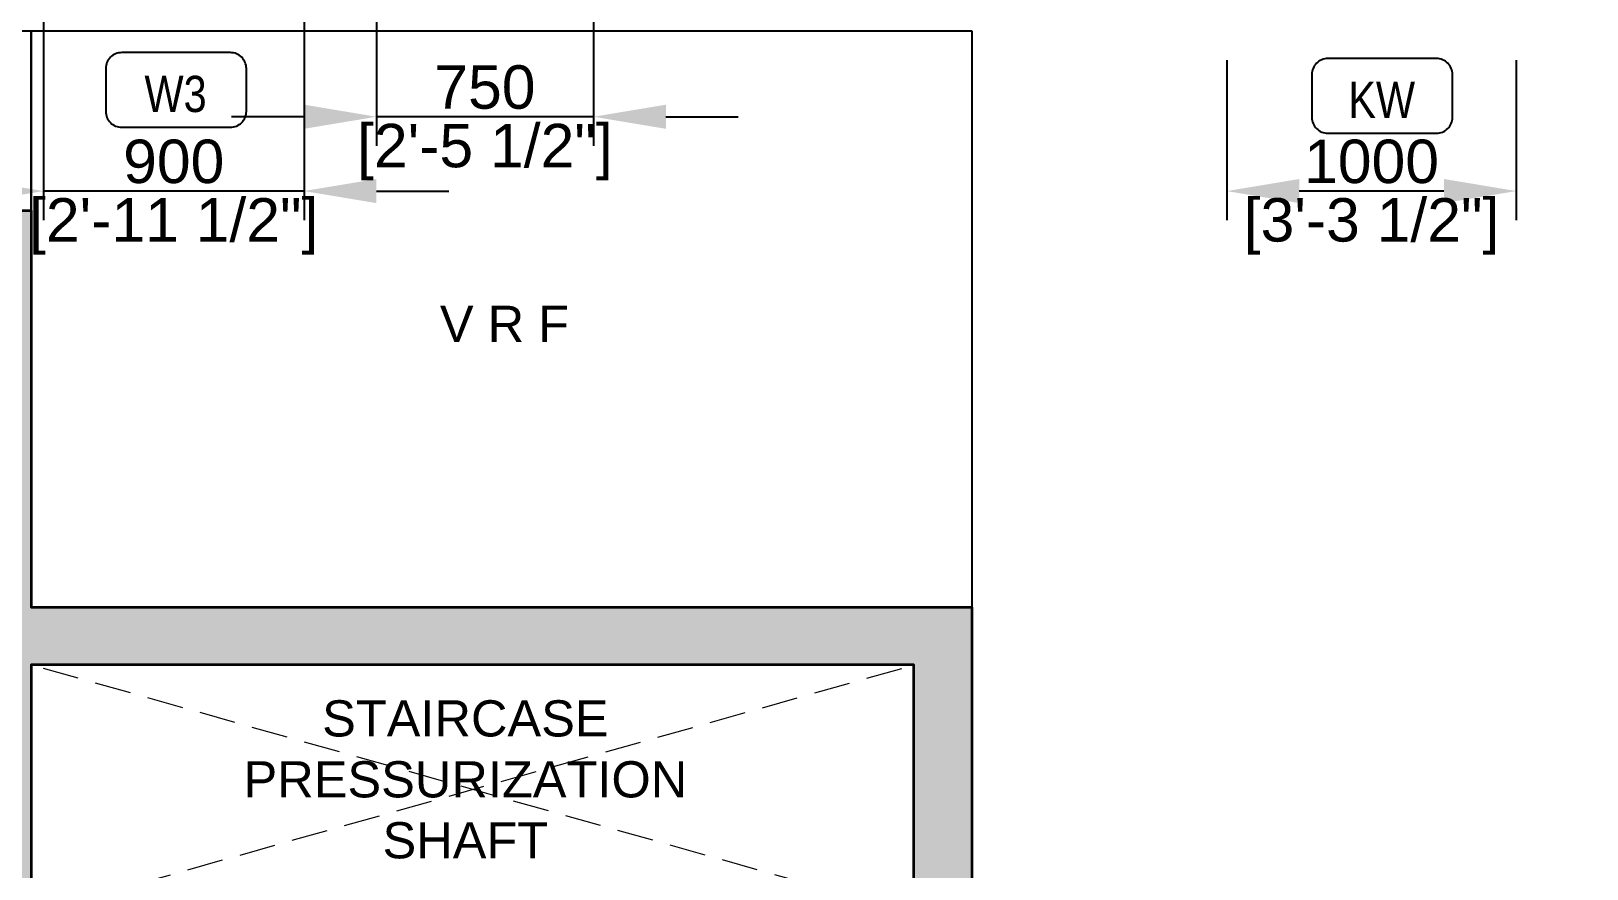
# Model space of a CAD drawing. Header units: millimetres. Extents: x -9946 to 131129, y -14823 to 207061.
# Drawn here: x 116933 to 122308, y 167903 to 170796 of the extents above; entities that cross this region are included whole.
import ezdxf
from ezdxf.enums import TextEntityAlignment as Align

# ---------------------------------------------------------------- set-up
doc = ezdxf.new("R2010")
doc.units = ezdxf.units.MM
doc.linetypes.add('( Hidden )', pattern=[0.375, 0.25, -0.125])
for name, color, linetype in [('A-Dimensions', 4, 'Continuous'), ('A-Elevation 10', 8, 'Continuous'), ('A-Hatch', 252, 'Continuous'), ('A-Shaft', 8, 'Continuous'), ('A-Text Main', 44, 'Continuous')]:
    doc.layers.add(name, color=color, linetype=linetype)
doc.layers.add('A-Wall', color=240, linetype='Continuous', lineweight=35)
doc.styles.add('2024-08-29_TOWER-A$0$simplex-0.8', font='simplex.shx', dxfattribs={"width": 0.8})
doc.styles.add('ARIAL', font='ARIALN.TTF')
doc.styles.add('Core & corridor$0$Standard', font='arial.ttf')
doc.styles.add('Core_Typ-TA$0$Standard', font='arial.ttf')
doc.styles.add('S', font='arial.ttf', dxfattribs={"height": 150})
doc.dimstyles.new('DIMSMALL', dxfattribs={"dimtxt": 150, "dimasz": 250, "dimexe": 100, "dimexo": 100, "dimgap": 25, "dimtad": 1, "dimdec": 0, "dimtxsty": 'S', "dimcen": 0, "dimdle": 100, "dimclrd": 8, "dimclre": 8, "dimclrt": 256, "dimazin": 3, "dimtfac": 1, "dimtdec": 0, "dimtix": 1, "dimtmove": 0, "dimatfit": 3, "dimldrblk": '12_DatumFilled', "dimlwd": -1, "dimlwe": -1, "dimarcsym": 1})

# ---------------------------------------------------------------- blocks, each defined once
blk = doc.blocks.new('Core & corridor$0$A$C436b777d')
at = {"layer": 'A-Hatch'}
h = blk.add_hatch(color=256, dxfattribs=at)
h.dxf.hatch_style = 1
h.paths.add_polyline_path([(12050, -10062.7), (14174.6, -10062.7), (14174.6, -13512.7), (5950, -13512.7), (5950, -13312.7), (7350, -13312.7), (7350, -12132.7), (5950, -12132.7), (5950, -11732.7), (7550, -11732.7), (7550, -13312.7), (13974.6, -13312.7), (13974.6, -10262.7), (9764, -10262.7), (9764, -10062.7), (11850, -10062.7), (11850, -9202.4), (8800, -9202.4), (8800, -10062.7), (9144, -10062.7), (9144, -10262.7), (5950, -10262.7), (5950, -10062.7), (8600, -10062.7), (8600, -7832.6), (5500, -7832.6), (5500, -7632.6), (8800, -7632.6), (8800, -9002.4), (12050, -9002.4)])
at = {"layer": 'A-Shaft', "linetype": '( Hidden )', "lineweight": 0, "ltscale": 500}
for points in [[(11850, -10062.7), (8800, -9202.4)], [(8800, -10062.7), (11850, -9202.4)]]:
    blk.add_lwpolyline(points, dxfattribs=at)
at = {"layer": 'A-Wall'}
for points in [[(11850, -10062.7), (11850, -9202.4), (8800, -9202.4), (8800, -10062.7)], [(8600, -10062.7), (8600, -7832.6), (5500, -7832.6), (5500, -7632.6), (8800, -7632.6), (8800, -9002.4), (12050, -9002.4), (12050, -10062.7)]]:
    blk.add_lwpolyline(points, dxfattribs=at)
at = {"layer": 'A-Text Main', "insert": (10300.2, -9598.4), "char_height": 125, "width": 950.15, "attachment_point": 5, "line_spacing_factor": 1.010232, "style": 'Core & corridor$0$Standard'}
blk.add_mtext('STAIRCASE PRESSURIZATION SHAFT', dxfattribs=at)
blk = doc.blocks.new('Core & corridor')
at = {"layer": 'A-Elevation 10'}
for points in [[(16744.6, 21614.5), (19394.6, 21614.5), (19394.6, 20994.6), (16744.6, 20994.6)], [(22644.6, 21614.5), (22644.6, 19624.8), (19394.6, 19624.8), (19394.6, 21614.5)]]:
    blk.add_lwpolyline(points, close=True, dxfattribs=at)
at = {"ltscale": 300}
blk.add_blockref('Core & corridor$0$A$C436b777d', (10594.6, 28627.2), dxfattribs=at)
blk = doc.blocks.new('2024-08-29_TOWER-A$0$WNTG')
at = {"layer": 'A-Text Main'}
blk.add_lwpolyline([(-187.8, 246.2), (187.8, 246.2, -0.414214), (242.8, 191.2), (242.8, 43.3, -0.414214), (187.8, -11.7), (-187.8, -11.7, -0.414214), (-242.8, 43.3), (-242.8, 191.2, -0.414214)], format="xyb", close=True, dxfattribs=at)
at = {"layer": 'A-Text Main', "style": '2024-08-29_TOWER-A$0$simplex-0.8', "width": 0.8}
blk.add_attdef('WNTG', text='', height=150, dxfattribs=at).set_placement((-1.6, 43), align=Align.CENTER)
blk = doc.blocks.new('Unit_3')
at = {"layer": 'A-Text Main'}
ref = blk.add_blockref('2024-08-29_TOWER-A$0$WNTG', (3800.2, -12536), dxfattribs=dict(at, xscale=-1, rotation=180))
ref.add_attrib('WNTG', 'W3', dxfattribs={"height": 125, "style": 'ARIAL'}).set_placement((3798.6, -12729.4), align=Align.CENTER)
ref = blk.add_blockref('2024-08-29_TOWER-A$0$WNTG', (7966.8, -12556.5), dxfattribs=dict(at, xscale=-1, rotation=180))
ref.add_attrib('WNTG', 'KW', dxfattribs={"height": 125, "style": 'ARIAL'}).set_placement((7965.2, -12749.9), align=Align.CENTER)
blk = doc.blocks.new('*D116')
at = {"layer": 'A-Dimensions', "color": 8, "transparency": 16777216}
for p, q in [((121063.8, 170696.3), (121063.8, 170144)), ((122063.8, 170696.3), (122063.8, 170144)), ((121813.8, 170244), (121313.8, 170244))]:
    blk.add_line(p, q, dxfattribs=at)
for points in [[(121313.8, 170285.7), (121313.8, 170202.3), (121063.8, 170244)], [(121813.8, 170285.7), (121813.8, 170202.3), (122063.8, 170244)]]:
    blk.add_solid(points, dxfattribs=at)
at = {"layer": 'Defpoints', "color": 0, "transparency": 16777216}
for p in [(121063.8, 170796.3), (122063.8, 170796.3), (121063.8, 170244)]:
    blk.add_point(p, dxfattribs=at)
at = {"layer": 'A-Dimensions', "lineweight": 30, "transparency": 16777216, "char_height": 150, "attachment_point": 5, "style": 'S'}
for s, insert in [('\\A1;1000', (121563.8, 170345.6)), ('\\A1;[3\'-3 1/2"]', (121563.8, 170121.9))]:
    blk.add_mtext(s, dxfattribs=dict(at, insert=insert))
blk = doc.blocks.new('12_DatumFilled')
at = {"color": 8, "linetype": 'ByBlock'}
blk.add_solid([(0, 0.577), (-1, 0), (0, -0.577)], dxfattribs=at)
blk = doc.blocks.new('*D117')
at = {"layer": 'A-Dimensions', "color": 8, "transparency": 16777216}
for p, q in [((118125.8, 171560.6), (118125.8, 170400.7)), ((118875.8, 171560.6), (118875.8, 170400.7)), ((117875.8, 170500.7), (117625.8, 170500.7)), ((118875.8, 170500.7), (118125.8, 170500.7)), ((119125.8, 170500.7), (119375.8, 170500.7))]:
    blk.add_line(p, q, dxfattribs=at)
for points in [[(117875.8, 170542.4), (117875.8, 170459), (118125.8, 170500.7)], [(119125.8, 170542.4), (119125.8, 170459), (118875.8, 170500.7)]]:
    blk.add_solid(points, dxfattribs=at)
at = {"layer": 'Defpoints', "color": 0, "transparency": 16777216}
for p in [(118125.8, 171660.6), (118875.8, 171660.6), (118125.8, 170500.7)]:
    blk.add_point(p, dxfattribs=at)
at = {"layer": 'A-Dimensions', "lineweight": 30, "transparency": 16777216, "char_height": 150, "attachment_point": 5, "style": 'S'}
for s, insert in [('\\A1;750', (118500.8, 170602.3)), ('\\A1;[2\'-5 1/2"]', (118500.8, 170378.6))]:
    blk.add_mtext(s, dxfattribs=dict(at, insert=insert))
blk = doc.blocks.new('*D118')
at = {"layer": 'A-Dimensions', "color": 8, "transparency": 16777216}
for p, q in [((116975.8, 170894.8), (116975.8, 170144)), ((117875.8, 170894.8), (117875.8, 170144)), ((116725.8, 170244), (116475.8, 170244)), ((117875.8, 170244), (116975.8, 170244)), ((118125.8, 170244), (118375.8, 170244))]:
    blk.add_line(p, q, dxfattribs=at)
for points in [[(116725.8, 170285.7), (116725.8, 170202.3), (116975.8, 170244)], [(118125.8, 170285.7), (118125.8, 170202.3), (117875.8, 170244)]]:
    blk.add_solid(points, dxfattribs=at)
at = {"layer": 'Defpoints', "color": 0, "transparency": 16777216}
for p in [(116975.8, 170994.8), (117875.8, 170994.8), (116975.8, 170244)]:
    blk.add_point(p, dxfattribs=at)
at = {"layer": 'A-Dimensions', "lineweight": 30, "transparency": 16777216, "char_height": 150, "attachment_point": 5, "style": 'S'}
for s, insert in [('\\A1;900', (117425.8, 170345.6)), ('\\A1;[2\'-11 1/2"]', (117425.8, 170121.9))]:
    blk.add_mtext(s, dxfattribs=dict(at, insert=insert))

msp = doc.modelspace()

# ---------------------------------------------------------------- block references
msp.add_blockref('Core & corridor', (97538.5, 149182.5))

# ---------------------------------------------------------------- texts
at = {"layer": 'A-Text Main', "insert": (118568.4, 169785.5), "char_height": 125, "width": 950.15, "attachment_point": 5, "line_spacing_factor": 1.010232, "style": 'Core_Typ-TA$0$Standard'}
msp.add_mtext('V R F', dxfattribs=at)

# ---------------------------------------------------------------- next in the draw order: block references
at = {"linetype": 'Continuous'}
msp.add_blockref('Unit_3', (113633.6, 183246.5), dxfattribs=at)

# ---------------------------------------------------------------- next in the draw order: dimensions: what is measured, and where the dimension line sits
at = {"layer": 'A-Dimensions', "lineweight": 30}
for base, p1, p2, picture, middle in [((118125.8, 170500.7), (118875.8, 171660.6), (118125.8, 171660.6), '*D117', (118500.8, 170500.7)), ((116975.8, 170244), (117875.8, 170994.8), (116975.8, 170994.8), '*D118', (117425.8, 170244)), ((121063.8, 170244), (122063.8, 170796.3), (121063.8, 170796.3), '*D116', (121563.8, 170244))]:
    dim = msp.add_linear_dim(base=base, p1=p1, p2=p2, dimstyle='DIMSMALL', dxfattribs=at)
    dim.commit()
    dim.dimension.update_dxf_attribs({"geometry": picture, "text_midpoint": middle})

doc.saveas('drawing.dxf')
